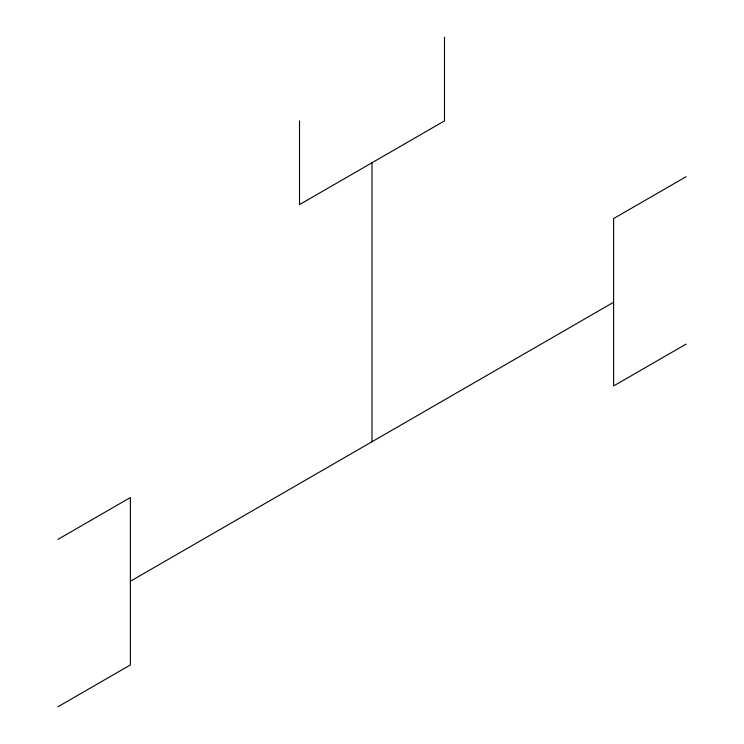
<?xml version="1.0" encoding="UTF-8"?>
<svg xmlns="http://www.w3.org/2000/svg" width="744" height="744" viewBox="0 0 744 744"><rect width="100%" height="100%" fill="white"/><g stroke="black" fill="none" stroke-linecap="round" stroke-linejoin="round"><path stroke-width="1.12" d="M57.893 539.4L130.377 497.55L130.377 664.95L57.893 706.8M686.108 176.7L613.623 218.55L613.623 385.95L686.108 344.1M130.377 581.25L613.623 302.25M444.484 37.2L444.484 120.9L299.516 204.6L299.516 120.9M372 162.75L372 441.75"/></g></svg>
